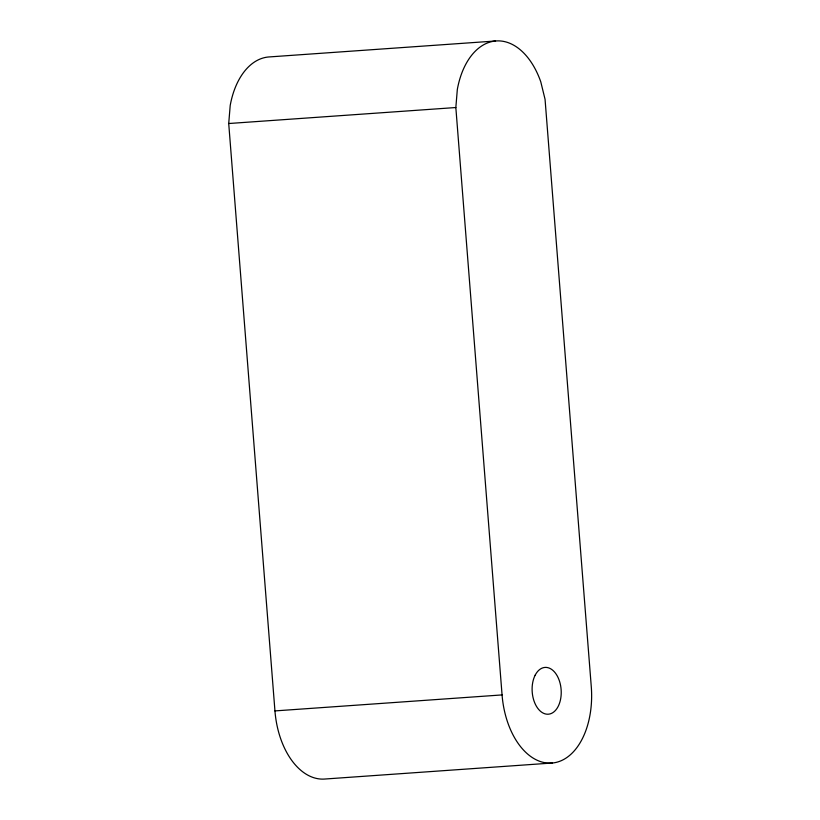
<?xml version="1.0" encoding="UTF-8"?>
<svg xmlns="http://www.w3.org/2000/svg" width="820" height="820" viewBox="0 0 820 820"><rect width="100%" height="100%" fill="white"/><g stroke="black" fill="none" stroke-linecap="round" stroke-linejoin="round"><path stroke-width="1.23" d="M228.718 123.523L230.205 105.472A73.636 45.53 86 0 1 268.417 56.99L495.536 41A73.636 45.53 86 0 1 540.769 81.795L545.054 99.312L591.281 686.699A72.426 44.792 86 0 1 552.352 763.01L325.243 779A72.426 44.792 86 0 1 274.946 710.909L228.718 123.523L455.838 107.533L457.324 89.482A73.636 45.53 86 0 1 495.536 41M274.946 710.909L502.065 694.919A72.426 44.792 86 0 0 552.352 763.01M455.838 107.533L502.065 694.919M535.153 675.208A23.462 14.514 86 0 0 544.716 713.748A23.462 14.514 86 0 0 560.152 683.47A23.462 14.514 86 0 0 535.153 675.208"/></g></svg>
